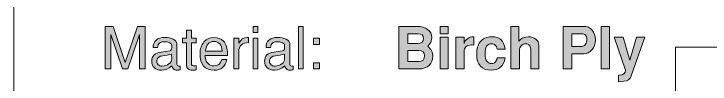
# Model space of a CAD drawing. Header units: inches. Extents: x 0.54 to 9.2, y -3.32 to -0.65.
# Drawn here: x 0.537 to 2.537, y -3.059 to -2.858 of the extents above; entities that cross this region are included whole.
import ezdxf

# ---------------------------------------------------------------- set-up
doc = ezdxf.new("R2010")
doc.units = ezdxf.units.IN
doc.header["$MEASUREMENT"] = 0
doc.layers.add('Layer 1', color=7, linetype='Continuous')

# ---------------------------------------------------------------- blocks, each defined once
blk = doc.blocks.new('block 14')
at = {"layer": 'Layer 1', "true_color": 0xed1f24}
h = blk.add_hatch(color=240, dxfattribs=at)
h.dxf.hatch_style = 2
h.paths.add_polyline_path([(0.9141, -3.0156), (0.8981, -3.0156), (0.8981, -2.9176), (0.8649, -3.0156), (0.8489, -3.0156), (0.8157, -2.9171), (0.8157, -3.0156), (0.7997, -3.0156), (0.7997, -2.8941), (0.8219, -2.8941), (0.8569, -2.9976), (0.8919, -2.8941), (0.9141, -2.8941)])
h = blk.add_hatch(color=240, dxfattribs=at)
h.dxf.hatch_style = 2
h.paths.add_polyline_path([(1.2384, -2.9114), (1.2244, -2.9114), (1.2244, -2.8941), (1.2384, -2.8941)])
h.paths.add_polyline_path([(1.2384, -3.0156), (1.2244, -3.0156), (1.2244, -2.9281), (1.2384, -2.9281)])
h = blk.add_hatch(color=240, dxfattribs=at)
h.dxf.hatch_style = 2
h.paths.add_polyline_path([(1.3684, -3.0156), (1.3544, -3.0156), (1.3544, -2.8941), (1.3684, -2.8941)])
h = blk.add_hatch(color=240, dxfattribs=at)
h.dxf.hatch_style = 2
edge = h.paths.add_edge_path()
edge.add_spline(control_points=[(1.0612, -3.0184), (1.0571, -3.0192), (1.0531, -3.0196), (1.0492, -3.0196), (1.0443, -3.0196), (1.0404, -3.0182), (1.0374, -3.0154), (1.0347, -3.013), (1.0334, -3.0101), (1.0334, -3.0069), (1.0334, -3.0069), (1.0334, -2.9409), (1.0334, -2.9409), (1.0334, -2.9409), (1.0212, -2.9409), (1.0212, -2.9409), (1.0212, -2.9409), (1.0212, -2.9281), (1.0212, -2.9281), (1.0212, -2.9281), (1.0334, -2.9281), (1.0334, -2.9281), (1.0334, -2.9281), (1.0334, -2.9044), (1.0334, -2.9044), (1.0334, -2.9044), (1.0474, -2.9044), (1.0474, -2.9044), (1.0474, -2.9044), (1.0474, -2.9281), (1.0474, -2.9281), (1.0474, -2.9281), (1.0612, -2.9281), (1.0612, -2.9281), (1.0612, -2.9281), (1.0612, -2.9409), (1.0612, -2.9409), (1.0612, -2.9409), (1.0474, -2.9409), (1.0474, -2.9409), (1.0474, -2.9409), (1.0474, -3.0026), (1.0474, -3.0026), (1.0474, -3.0054), (1.0494, -3.0067), (1.0536, -3.0067), (1.0552, -3.0067), (1.0578, -3.0065), (1.0612, -3.0059), (1.0612, -3.0059), (1.0612, -3.0184), (1.0612, -3.0184)], knot_values=[0, 0, 0, 0, 1, 1, 1, 2, 2, 2, 3, 3, 3, 4, 4, 4, 5, 5, 5, 6, 6, 6, 7, 7, 7, 8, 8, 8, 9, 9, 9, 10, 10, 10, 11, 11, 11, 12, 12, 12, 13, 13, 13, 14, 14, 14, 15, 15, 15, 16, 16, 16, 17, 17, 17, 17], degree=3, periodic=1)
h = blk.add_hatch(color=240, dxfattribs=at)
h.dxf.hatch_style = 2
edge = h.paths.add_edge_path()
edge.add_spline(control_points=[(1.0152, -3.0179), (1.0118, -3.0189), (1.0082, -3.0194), (1.0044, -3.0194), (1.0014, -3.0194), (0.9985, -3.018), (0.9958, -3.0153), (0.9931, -3.0126), (0.9916, -3.0097), (0.9912, -3.0067), (0.9811, -3.0152), (0.9713, -3.0194), (0.9619, -3.0194), (0.9531, -3.0194), (0.9461, -3.0171), (0.9409, -3.0126), (0.9357, -3.008), (0.9331, -3.0017), (0.9331, -2.9937), (0.9331, -2.9785), (0.9421, -2.9697), (0.9602, -2.9673), (0.9602, -2.9673), (0.9847, -2.964), (0.9847, -2.964), (0.9886, -2.9634), (0.9906, -2.9602), (0.9906, -2.9544), (0.9906, -2.9495), (0.9904, -2.9467), (0.9901, -2.9459), (0.9891, -2.9436), (0.9865, -2.9417), (0.9823, -2.9402), (0.9782, -2.9388), (0.9734, -2.9381), (0.9681, -2.9381), (0.9626, -2.9381), (0.9584, -2.9393), (0.9556, -2.9418), (0.9528, -2.9443), (0.9509, -2.9485), (0.95, -2.9542), (0.95, -2.9542), (0.9374, -2.9542), (0.9374, -2.9542), (0.9366, -2.9456), (0.9394, -2.9386), (0.9457, -2.9334), (0.9521, -2.9282), (0.9603, -2.9256), (0.9704, -2.9256), (0.9802, -2.9256), (0.9884, -2.9273), (0.9952, -2.9307), (1.002, -2.9342), (1.0054, -2.9383), (1.0054, -2.9432), (1.0054, -2.9432), (1.0054, -3.0024), (1.0054, -3.0024), (1.0054, -3.0036), (1.006, -3.0047), (1.0071, -3.0057), (1.0083, -3.0067), (1.0096, -3.0074), (1.0111, -3.0076), (1.0122, -3.0077), (1.0136, -3.0077), (1.0152, -3.0076), (1.0152, -3.0076), (1.0152, -3.0179), (1.0152, -3.0179)], knot_values=[0, 0, 0, 0, 1, 1, 1, 2, 2, 2, 3, 3, 3, 4, 4, 4, 5, 5, 5, 6, 6, 6, 7, 7, 7, 8, 8, 8, 9, 9, 9, 10, 10, 10, 11, 11, 11, 12, 12, 12, 13, 13, 13, 14, 14, 14, 15, 15, 15, 16, 16, 16, 17, 17, 17, 18, 18, 18, 19, 19, 19, 20, 20, 20, 21, 21, 21, 22, 22, 22, 23, 23, 23, 24, 24, 24, 24], degree=3, periodic=1)
edge = h.paths.add_edge_path()
edge.add_spline(control_points=[(0.9906, -2.9866), (0.9906, -2.9866), (0.9904, -2.9731), (0.9904, -2.9731), (0.9837, -2.975), (0.9736, -2.9769), (0.9602, -2.9789), (0.9567, -2.9796), (0.9537, -2.9813), (0.9512, -2.9841), (0.9487, -2.9869), (0.9474, -2.99), (0.9474, -2.9935), (0.9474, -2.9975), (0.9489, -3.0009), (0.9518, -3.0036), (0.9548, -3.0062), (0.9586, -3.0076), (0.9632, -3.0076), (0.9707, -3.0076), (0.9771, -3.0055), (0.9826, -3.0012), (0.988, -2.997), (0.9907, -2.9921), (0.9906, -2.9866)], knot_values=[0, 0, 0, 0, 1, 1, 1, 2, 2, 2, 3, 3, 3, 4, 4, 4, 5, 5, 5, 6, 6, 6, 7, 7, 7, 8, 8, 8, 8], degree=3, periodic=1)
h = blk.add_hatch(color=240, dxfattribs=at)
h.dxf.hatch_style = 2
edge = h.paths.add_edge_path()
edge.add_spline(control_points=[(1.1507, -2.9722), (1.1507, -2.9744), (1.1507, -2.9761), (1.1506, -2.9774), (1.1506, -2.9774), (1.0869, -2.9774), (1.0869, -2.9774), (1.0868, -2.9782), (1.0867, -2.9793), (1.0867, -2.9807), (1.0867, -2.9877), (1.0891, -2.9939), (1.094, -2.9992), (1.0988, -3.0046), (1.1045, -3.0072), (1.1112, -3.0072), (1.1227, -3.0072), (1.1305, -3.0011), (1.1346, -2.9889), (1.1346, -2.9889), (1.1489, -2.9889), (1.1489, -2.9889), (1.1442, -3.0091), (1.1322, -3.0192), (1.1127, -3.0192), (1.0855, -3.0192), (1.0719, -3.0035), (1.0719, -2.9719), (1.0719, -2.9583), (1.0756, -2.9472), (1.0831, -2.9386), (1.0905, -2.9299), (1.1001, -2.9256), (1.1117, -2.9256), (1.1232, -2.9256), (1.1323, -2.9291), (1.1391, -2.9362), (1.1467, -2.9443), (1.1506, -2.9563), (1.1507, -2.9722)], knot_values=[0, 0, 0, 0, 1, 1, 1, 2, 2, 2, 3, 3, 3, 4, 4, 4, 5, 5, 5, 6, 6, 6, 7, 7, 7, 8, 8, 8, 9, 9, 9, 10, 10, 10, 11, 11, 11, 12, 12, 12, 13, 13, 13, 13], degree=3, periodic=1)
edge = h.paths.add_edge_path()
edge.add_spline(control_points=[(1.1359, -2.9651), (1.1341, -2.9463), (1.1262, -2.9369), (1.1123, -2.9369), (1.0978, -2.9369), (1.0895, -2.9463), (1.0874, -2.9651), (1.0874, -2.9651), (1.1359, -2.9651), (1.1359, -2.9651)], knot_values=[0, 0, 0, 0, 1, 1, 1, 2, 2, 2, 3, 3, 3, 3], degree=3, periodic=1)
h = blk.add_hatch(color=240, dxfattribs=at)
h.dxf.hatch_style = 2
edge = h.paths.add_edge_path()
edge.add_spline(control_points=[(1.2112, -2.9404), (1.2027, -2.9404), (1.1959, -2.9425), (1.1911, -2.9467), (1.1858, -2.9514), (1.1832, -2.958), (1.1832, -2.9666), (1.1832, -2.9666), (1.1832, -3.0156), (1.1832, -3.0156), (1.1832, -3.0156), (1.1692, -3.0156), (1.1692, -3.0156), (1.1692, -3.0156), (1.1692, -2.9281), (1.1692, -2.9281), (1.1692, -2.9281), (1.1832, -2.9281), (1.1832, -2.9281), (1.1832, -2.9281), (1.1832, -2.9421), (1.1832, -2.9421), (1.1888, -2.9311), (1.1968, -2.9256), (1.2072, -2.9256), (1.2081, -2.9256), (1.2094, -2.9257), (1.2112, -2.9259), (1.2112, -2.9259), (1.2112, -2.9404), (1.2112, -2.9404)], knot_values=[0, 0, 0, 0, 1, 1, 1, 2, 2, 2, 3, 3, 3, 4, 4, 4, 5, 5, 5, 6, 6, 6, 7, 7, 7, 8, 8, 8, 9, 9, 9, 10, 10, 10, 10], degree=3, periodic=1)
h = blk.add_hatch(color=240, dxfattribs=at)
h.dxf.hatch_style = 2
edge = h.paths.add_edge_path()
edge.add_spline(control_points=[(1.3394, -3.0179), (1.3359, -3.0189), (1.3323, -3.0194), (1.3286, -3.0194), (1.3255, -3.0194), (1.3227, -3.018), (1.32, -3.0153), (1.3172, -3.0126), (1.3157, -3.0097), (1.3154, -3.0067), (1.3053, -3.0152), (1.2955, -3.0194), (1.2861, -3.0194), (1.2773, -3.0194), (1.2703, -3.0171), (1.265, -3.0126), (1.2598, -3.008), (1.2572, -3.0017), (1.2572, -2.9937), (1.2572, -2.9785), (1.2662, -2.9697), (1.2843, -2.9673), (1.2843, -2.9673), (1.3089, -2.964), (1.3089, -2.964), (1.3128, -2.9634), (1.3147, -2.9602), (1.3147, -2.9544), (1.3147, -2.9495), (1.3145, -2.9467), (1.3142, -2.9459), (1.3132, -2.9436), (1.3106, -2.9417), (1.3065, -2.9402), (1.3023, -2.9388), (1.2976, -2.9381), (1.2923, -2.9381), (1.2867, -2.9381), (1.2826, -2.9393), (1.2797, -2.9418), (1.2769, -2.9443), (1.2751, -2.9485), (1.2742, -2.9542), (1.2742, -2.9542), (1.2615, -2.9542), (1.2615, -2.9542), (1.2608, -2.9456), (1.2635, -2.9386), (1.2699, -2.9334), (1.2762, -2.9282), (1.2844, -2.9256), (1.2945, -2.9256), (1.3043, -2.9256), (1.3126, -2.9273), (1.3194, -2.9307), (1.3262, -2.9342), (1.3295, -2.9383), (1.3295, -2.9432), (1.3295, -2.9432), (1.3295, -3.0024), (1.3295, -3.0024), (1.3295, -3.0036), (1.3301, -3.0047), (1.3313, -3.0057), (1.3325, -3.0067), (1.3338, -3.0074), (1.3352, -3.0076), (1.3363, -3.0077), (1.3377, -3.0077), (1.3394, -3.0076), (1.3394, -3.0076), (1.3394, -3.0179), (1.3394, -3.0179)], knot_values=[0, 0, 0, 0, 1, 1, 1, 2, 2, 2, 3, 3, 3, 4, 4, 4, 5, 5, 5, 6, 6, 6, 7, 7, 7, 8, 8, 8, 9, 9, 9, 10, 10, 10, 11, 11, 11, 12, 12, 12, 13, 13, 13, 14, 14, 14, 15, 15, 15, 16, 16, 16, 17, 17, 17, 18, 18, 18, 19, 19, 19, 20, 20, 20, 21, 21, 21, 22, 22, 22, 23, 23, 23, 24, 24, 24, 24], degree=3, periodic=1)
edge = h.paths.add_edge_path()
edge.add_spline(control_points=[(1.3147, -2.9866), (1.3147, -2.9866), (1.3146, -2.9731), (1.3146, -2.9731), (1.3078, -2.975), (1.2978, -2.9769), (1.2844, -2.9789), (1.2809, -2.9796), (1.2779, -2.9813), (1.2753, -2.9841), (1.2728, -2.9869), (1.2716, -2.99), (1.2716, -2.9935), (1.2716, -2.9975), (1.273, -3.0009), (1.276, -3.0036), (1.279, -3.0062), (1.2828, -3.0076), (1.2874, -3.0076), (1.2948, -3.0076), (1.3013, -3.0055), (1.3067, -3.0012), (1.3122, -2.997), (1.3148, -2.9921), (1.3147, -2.9866)], knot_values=[0, 0, 0, 0, 1, 1, 1, 2, 2, 2, 3, 3, 3, 4, 4, 4, 5, 5, 5, 6, 6, 6, 7, 7, 7, 8, 8, 8, 8], degree=3, periodic=1)
h = blk.add_hatch(color=240, dxfattribs=at)
h.dxf.hatch_style = 2
h.paths.add_polyline_path([(1.4155, -2.9454), (1.3982, -2.9454), (1.3982, -2.9281), (1.4155, -2.9281)])
h.paths.add_polyline_path([(1.4155, -3.0156), (1.3982, -3.0156), (1.3982, -2.9982), (1.4155, -2.9982)])
at = {"layer": 'Layer 1', "lineweight": 0}
for points in [[(0.9141, -3.0156), (0.8981, -3.0156), (0.8981, -2.9176), (0.8649, -3.0156), (0.8489, -3.0156), (0.8157, -2.9171), (0.8157, -3.0156), (0.7997, -3.0156), (0.7997, -2.8941), (0.8219, -2.8941), (0.8569, -2.9976), (0.8919, -2.8941), (0.9141, -2.8941), (0.9141, -3.0156)], [(1.2384, -2.9114), (1.2244, -2.9114), (1.2244, -2.8941), (1.2384, -2.8941), (1.2384, -2.9114)], [(1.3684, -3.0156), (1.3544, -3.0156), (1.3544, -2.8941), (1.3684, -2.8941), (1.3684, -3.0156)], [(1.2384, -3.0156), (1.2244, -3.0156), (1.2244, -2.9281), (1.2384, -2.9281), (1.2384, -3.0156)], [(1.4155, -2.9454), (1.3982, -2.9454), (1.3982, -2.9281), (1.4155, -2.9281), (1.4155, -2.9454)], [(1.4155, -3.0156), (1.3982, -3.0156), (1.3982, -2.9982), (1.4155, -2.9982), (1.4155, -3.0156)]]:
    blk.add_lwpolyline(points, dxfattribs=at)
for points, knots in [([(1.0612, -3.0184), (1.0571, -3.0192), (1.0531, -3.0196), (1.0492, -3.0196), (1.0443, -3.0196), (1.0404, -3.0182), (1.0374, -3.0154), (1.0347, -3.013), (1.0334, -3.0101), (1.0334, -3.0069), (1.0334, -3.0069), (1.0334, -2.9409), (1.0334, -2.9409), (1.0334, -2.9409), (1.0212, -2.9409), (1.0212, -2.9409), (1.0212, -2.9409), (1.0212, -2.9281), (1.0212, -2.9281), (1.0212, -2.9281), (1.0334, -2.9281), (1.0334, -2.9281), (1.0334, -2.9281), (1.0334, -2.9044), (1.0334, -2.9044), (1.0334, -2.9044), (1.0474, -2.9044), (1.0474, -2.9044), (1.0474, -2.9044), (1.0474, -2.9281), (1.0474, -2.9281), (1.0474, -2.9281), (1.0612, -2.9281), (1.0612, -2.9281), (1.0612, -2.9281), (1.0612, -2.9409), (1.0612, -2.9409), (1.0612, -2.9409), (1.0474, -2.9409), (1.0474, -2.9409), (1.0474, -2.9409), (1.0474, -3.0026), (1.0474, -3.0026), (1.0474, -3.0054), (1.0494, -3.0067), (1.0536, -3.0067), (1.0552, -3.0067), (1.0578, -3.0065), (1.0612, -3.0059), (1.0612, -3.0059), (1.0612, -3.0184), (1.0612, -3.0184)], [0, 0, 0, 0, 1, 1, 1, 2, 2, 2, 3, 3, 3, 4, 4, 4, 5, 5, 5, 6, 6, 6, 7, 7, 7, 8, 8, 8, 9, 9, 9, 10, 10, 10, 11, 11, 11, 12, 12, 12, 13, 13, 13, 14, 14, 14, 15, 15, 15, 16, 16, 16, 17, 17, 17, 17]), ([(1.0152, -3.0179), (1.0118, -3.0189), (1.0082, -3.0194), (1.0044, -3.0194), (1.0014, -3.0194), (0.9985, -3.018), (0.9958, -3.0153), (0.9931, -3.0126), (0.9916, -3.0097), (0.9912, -3.0067), (0.9811, -3.0152), (0.9713, -3.0194), (0.9619, -3.0194), (0.9531, -3.0194), (0.9461, -3.0171), (0.9409, -3.0126), (0.9357, -3.008), (0.9331, -3.0017), (0.9331, -2.9937), (0.9331, -2.9785), (0.9421, -2.9697), (0.9602, -2.9673), (0.9602, -2.9673), (0.9847, -2.964), (0.9847, -2.964), (0.9886, -2.9634), (0.9906, -2.9602), (0.9906, -2.9544), (0.9906, -2.9495), (0.9904, -2.9467), (0.9901, -2.9459), (0.9891, -2.9436), (0.9865, -2.9417), (0.9823, -2.9402), (0.9782, -2.9388), (0.9734, -2.9381), (0.9681, -2.9381), (0.9626, -2.9381), (0.9584, -2.9393), (0.9556, -2.9418), (0.9528, -2.9443), (0.9509, -2.9485), (0.95, -2.9542), (0.95, -2.9542), (0.9374, -2.9542), (0.9374, -2.9542), (0.9366, -2.9456), (0.9394, -2.9386), (0.9457, -2.9334), (0.9521, -2.9282), (0.9603, -2.9256), (0.9704, -2.9256), (0.9802, -2.9256), (0.9884, -2.9273), (0.9952, -2.9307), (1.002, -2.9342), (1.0054, -2.9383), (1.0054, -2.9432), (1.0054, -2.9432), (1.0054, -3.0024), (1.0054, -3.0024), (1.0054, -3.0036), (1.006, -3.0047), (1.0071, -3.0057), (1.0083, -3.0067), (1.0096, -3.0074), (1.0111, -3.0076), (1.0122, -3.0077), (1.0136, -3.0077), (1.0152, -3.0076), (1.0152, -3.0076), (1.0152, -3.0179), (1.0152, -3.0179)], [0, 0, 0, 0, 1, 1, 1, 2, 2, 2, 3, 3, 3, 4, 4, 4, 5, 5, 5, 6, 6, 6, 7, 7, 7, 8, 8, 8, 9, 9, 9, 10, 10, 10, 11, 11, 11, 12, 12, 12, 13, 13, 13, 14, 14, 14, 15, 15, 15, 16, 16, 16, 17, 17, 17, 18, 18, 18, 19, 19, 19, 20, 20, 20, 21, 21, 21, 22, 22, 22, 23, 23, 23, 24, 24, 24, 24]), ([(1.1507, -2.9722), (1.1507, -2.9744), (1.1507, -2.9761), (1.1506, -2.9774), (1.1506, -2.9774), (1.0869, -2.9774), (1.0869, -2.9774), (1.0868, -2.9782), (1.0867, -2.9793), (1.0867, -2.9807), (1.0867, -2.9877), (1.0891, -2.9939), (1.094, -2.9992), (1.0988, -3.0046), (1.1045, -3.0072), (1.1112, -3.0072), (1.1227, -3.0072), (1.1305, -3.0011), (1.1346, -2.9889), (1.1346, -2.9889), (1.1489, -2.9889), (1.1489, -2.9889), (1.1442, -3.0091), (1.1322, -3.0192), (1.1127, -3.0192), (1.0855, -3.0192), (1.0719, -3.0035), (1.0719, -2.9719), (1.0719, -2.9583), (1.0756, -2.9472), (1.0831, -2.9386), (1.0905, -2.9299), (1.1001, -2.9256), (1.1117, -2.9256), (1.1232, -2.9256), (1.1323, -2.9291), (1.1391, -2.9362), (1.1467, -2.9443), (1.1506, -2.9563), (1.1507, -2.9722)], [0, 0, 0, 0, 1, 1, 1, 2, 2, 2, 3, 3, 3, 4, 4, 4, 5, 5, 5, 6, 6, 6, 7, 7, 7, 8, 8, 8, 9, 9, 9, 10, 10, 10, 11, 11, 11, 12, 12, 12, 13, 13, 13, 13]), ([(1.1359, -2.9651), (1.1341, -2.9463), (1.1262, -2.9369), (1.1123, -2.9369), (1.0978, -2.9369), (1.0895, -2.9463), (1.0874, -2.9651), (1.0874, -2.9651), (1.1359, -2.9651), (1.1359, -2.9651)], [0, 0, 0, 0, 1, 1, 1, 2, 2, 2, 3, 3, 3, 3]), ([(1.2112, -2.9404), (1.2027, -2.9404), (1.1959, -2.9425), (1.1911, -2.9467), (1.1858, -2.9514), (1.1832, -2.958), (1.1832, -2.9666), (1.1832, -2.9666), (1.1832, -3.0156), (1.1832, -3.0156), (1.1832, -3.0156), (1.1692, -3.0156), (1.1692, -3.0156), (1.1692, -3.0156), (1.1692, -2.9281), (1.1692, -2.9281), (1.1692, -2.9281), (1.1832, -2.9281), (1.1832, -2.9281), (1.1832, -2.9281), (1.1832, -2.9421), (1.1832, -2.9421), (1.1888, -2.9311), (1.1968, -2.9256), (1.2072, -2.9256), (1.2081, -2.9256), (1.2094, -2.9257), (1.2112, -2.9259), (1.2112, -2.9259), (1.2112, -2.9404), (1.2112, -2.9404)], [0, 0, 0, 0, 1, 1, 1, 2, 2, 2, 3, 3, 3, 4, 4, 4, 5, 5, 5, 6, 6, 6, 7, 7, 7, 8, 8, 8, 9, 9, 9, 10, 10, 10, 10]), ([(1.3394, -3.0179), (1.3359, -3.0189), (1.3323, -3.0194), (1.3286, -3.0194), (1.3255, -3.0194), (1.3227, -3.018), (1.32, -3.0153), (1.3172, -3.0126), (1.3157, -3.0097), (1.3154, -3.0067), (1.3053, -3.0152), (1.2955, -3.0194), (1.2861, -3.0194), (1.2773, -3.0194), (1.2703, -3.0171), (1.265, -3.0126), (1.2598, -3.008), (1.2572, -3.0017), (1.2572, -2.9937), (1.2572, -2.9785), (1.2662, -2.9697), (1.2843, -2.9673), (1.2843, -2.9673), (1.3089, -2.964), (1.3089, -2.964), (1.3128, -2.9634), (1.3147, -2.9602), (1.3147, -2.9544), (1.3147, -2.9495), (1.3145, -2.9467), (1.3142, -2.9459), (1.3132, -2.9436), (1.3106, -2.9417), (1.3065, -2.9402), (1.3023, -2.9388), (1.2976, -2.9381), (1.2923, -2.9381), (1.2867, -2.9381), (1.2826, -2.9393), (1.2797, -2.9418), (1.2769, -2.9443), (1.2751, -2.9485), (1.2742, -2.9542), (1.2742, -2.9542), (1.2615, -2.9542), (1.2615, -2.9542), (1.2608, -2.9456), (1.2635, -2.9386), (1.2699, -2.9334), (1.2762, -2.9282), (1.2844, -2.9256), (1.2945, -2.9256), (1.3043, -2.9256), (1.3126, -2.9273), (1.3194, -2.9307), (1.3262, -2.9342), (1.3295, -2.9383), (1.3295, -2.9432), (1.3295, -2.9432), (1.3295, -3.0024), (1.3295, -3.0024), (1.3295, -3.0036), (1.3301, -3.0047), (1.3313, -3.0057), (1.3325, -3.0067), (1.3338, -3.0074), (1.3352, -3.0076), (1.3363, -3.0077), (1.3377, -3.0077), (1.3394, -3.0076), (1.3394, -3.0076), (1.3394, -3.0179), (1.3394, -3.0179)], [0, 0, 0, 0, 1, 1, 1, 2, 2, 2, 3, 3, 3, 4, 4, 4, 5, 5, 5, 6, 6, 6, 7, 7, 7, 8, 8, 8, 9, 9, 9, 10, 10, 10, 11, 11, 11, 12, 12, 12, 13, 13, 13, 14, 14, 14, 15, 15, 15, 16, 16, 16, 17, 17, 17, 18, 18, 18, 19, 19, 19, 20, 20, 20, 21, 21, 21, 22, 22, 22, 23, 23, 23, 24, 24, 24, 24]), ([(0.9906, -2.9866), (0.9906, -2.9866), (0.9904, -2.9731), (0.9904, -2.9731), (0.9837, -2.975), (0.9736, -2.9769), (0.9602, -2.9789), (0.9567, -2.9796), (0.9537, -2.9813), (0.9512, -2.9841), (0.9487, -2.9869), (0.9474, -2.99), (0.9474, -2.9935), (0.9474, -2.9975), (0.9489, -3.0009), (0.9518, -3.0036), (0.9548, -3.0062), (0.9586, -3.0076), (0.9632, -3.0076), (0.9707, -3.0076), (0.9771, -3.0055), (0.9826, -3.0012), (0.988, -2.997), (0.9907, -2.9921), (0.9906, -2.9866)], [0, 0, 0, 0, 1, 1, 1, 2, 2, 2, 3, 3, 3, 4, 4, 4, 5, 5, 5, 6, 6, 6, 7, 7, 7, 8, 8, 8, 8]), ([(1.3147, -2.9866), (1.3147, -2.9866), (1.3146, -2.9731), (1.3146, -2.9731), (1.3078, -2.975), (1.2978, -2.9769), (1.2844, -2.9789), (1.2809, -2.9796), (1.2779, -2.9813), (1.2753, -2.9841), (1.2728, -2.9869), (1.2716, -2.99), (1.2716, -2.9935), (1.2716, -2.9975), (1.273, -3.0009), (1.276, -3.0036), (1.279, -3.0062), (1.2828, -3.0076), (1.2874, -3.0076), (1.2948, -3.0076), (1.3013, -3.0055), (1.3067, -3.0012), (1.3122, -2.997), (1.3148, -2.9921), (1.3147, -2.9866)], [0, 0, 0, 0, 1, 1, 1, 2, 2, 2, 3, 3, 3, 4, 4, 4, 5, 5, 5, 6, 6, 6, 7, 7, 7, 8, 8, 8, 8])]:
    blk.add_open_spline(points, degree=3, knots=knots, dxfattribs=at)
blk = doc.blocks.new('block 15')
at = {"layer": 'Layer 1', "true_color": 0xed1f24}
h = blk.add_hatch(color=240, dxfattribs=at)
h.dxf.hatch_style = 2
edge = h.paths.add_edge_path()
edge.add_spline(control_points=[(1.7407, -2.9804), (1.7407, -2.9901), (1.7374, -2.9981), (1.7308, -3.0046), (1.7234, -3.0119), (1.713, -3.0156), (1.6997, -3.0156), (1.6997, -3.0156), (1.6435, -3.0156), (1.6435, -3.0156), (1.6435, -3.0156), (1.6435, -2.8941), (1.6435, -2.8941), (1.6435, -2.8941), (1.6962, -2.8941), (1.6962, -2.8941), (1.7078, -2.8941), (1.7176, -2.8969), (1.7256, -2.9026), (1.7335, -2.9082), (1.7375, -2.916), (1.7375, -2.9257), (1.7375, -2.9351), (1.7337, -2.9434), (1.726, -2.9507), (1.7358, -2.9585), (1.7407, -2.9684), (1.7407, -2.9804)], knot_values=[0, 0, 0, 0, 1, 1, 1, 2, 2, 2, 3, 3, 3, 4, 4, 4, 5, 5, 5, 6, 6, 6, 7, 7, 7, 8, 8, 8, 9, 9, 9, 9], degree=3, periodic=1)
edge = h.paths.add_edge_path()
edge.add_spline(control_points=[(1.7137, -2.9284), (1.7137, -2.9195), (1.7085, -2.9151), (1.6982, -2.9151), (1.6982, -2.9151), (1.6685, -2.9151), (1.6685, -2.9151), (1.6685, -2.9151), (1.6685, -2.9426), (1.6685, -2.9426), (1.6685, -2.9426), (1.6975, -2.9426), (1.6975, -2.9426), (1.7083, -2.9426), (1.7137, -2.9379), (1.7137, -2.9284)], knot_values=[0, 0, 0, 0, 1, 1, 1, 2, 2, 2, 3, 3, 3, 4, 4, 4, 5, 5, 5, 5], degree=3, periodic=1)
edge = h.paths.add_edge_path()
edge.add_spline(control_points=[(1.7168, -2.9776), (1.7168, -2.968), (1.7114, -2.9632), (1.7005, -2.9632), (1.7005, -2.9632), (1.6685, -2.9632), (1.6685, -2.9632), (1.6685, -2.9632), (1.6685, -2.9947), (1.6685, -2.9947), (1.6685, -2.9947), (1.7005, -2.9947), (1.7005, -2.9947), (1.7114, -2.9947), (1.7168, -2.989), (1.7168, -2.9776)], knot_values=[0, 0, 0, 0, 1, 1, 1, 2, 2, 2, 3, 3, 3, 4, 4, 4, 5, 5, 5, 5], degree=3, periodic=1)
h = blk.add_hatch(color=240, dxfattribs=at)
h.dxf.hatch_style = 2
h.paths.add_polyline_path([(1.7848, -2.9149), (1.7615, -2.9149), (1.7615, -2.8941), (1.7848, -2.8941)])
h.paths.add_polyline_path([(1.7848, -3.0156), (1.7615, -3.0156), (1.7615, -2.9252), (1.7848, -2.9252)])
h = blk.add_hatch(color=240, dxfattribs=at)
h.dxf.hatch_style = 2
edge = h.paths.add_edge_path()
edge.add_spline(control_points=[(2.0452, -3.0156), (2.0452, -3.0156), (2.0218, -3.0156), (2.0218, -3.0156), (2.0218, -3.0156), (2.0218, -2.9579), (2.0218, -2.9579), (2.0218, -2.9536), (2.0205, -2.9502), (2.0178, -2.9477), (2.0152, -2.9452), (2.0118, -2.9439), (2.0076, -2.9439), (2.0024, -2.9439), (1.9981, -2.9457), (1.9947, -2.9493), (1.9912, -2.953), (1.9895, -2.9575), (1.9895, -2.963), (1.9895, -2.963), (1.9895, -3.0156), (1.9895, -3.0156), (1.9895, -3.0156), (1.9645, -3.0156), (1.9645, -3.0156), (1.9645, -3.0156), (1.9645, -2.8941), (1.9645, -2.8941), (1.9645, -2.8941), (1.9878, -2.8941), (1.9878, -2.8941), (1.9878, -2.8941), (1.9878, -2.9366), (1.9878, -2.9366), (1.9942, -2.928), (2.0035, -2.9237), (2.0158, -2.9237), (2.0239, -2.9237), (2.0308, -2.9259), (2.0363, -2.9302), (2.0422, -2.9349), (2.0452, -2.941), (2.0452, -2.9486), (2.0452, -2.9486), (2.0452, -3.0156), (2.0452, -3.0156)], knot_values=[0, 0, 0, 0, 1, 1, 1, 2, 2, 2, 3, 3, 3, 4, 4, 4, 5, 5, 5, 6, 6, 6, 7, 7, 7, 8, 8, 8, 9, 9, 9, 10, 10, 10, 11, 11, 11, 12, 12, 12, 13, 13, 13, 14, 14, 14, 15, 15, 15, 15], degree=3, periodic=1)
h = blk.add_hatch(color=240, dxfattribs=at)
h.dxf.hatch_style = 2
edge = h.paths.add_edge_path()
edge.add_spline(control_points=[(2.2077, -2.9329), (2.2077, -2.9441), (2.2043, -2.9535), (2.1977, -2.961), (2.191, -2.9685), (2.1833, -2.9722), (2.1747, -2.9722), (2.1747, -2.9722), (2.1398, -2.9722), (2.1398, -2.9722), (2.1398, -2.9722), (2.1398, -3.0156), (2.1398, -3.0156), (2.1398, -3.0156), (2.1148, -3.0156), (2.1148, -3.0156), (2.1148, -3.0156), (2.1148, -2.8941), (2.1148, -2.8941), (2.1148, -2.8941), (2.172, -2.8941), (2.172, -2.8941), (2.1838, -2.8941), (2.1927, -2.8975), (2.1987, -2.9044), (2.2047, -2.9113), (2.2077, -2.9208), (2.2077, -2.9329)], knot_values=[0, 0, 0, 0, 1, 1, 1, 2, 2, 2, 3, 3, 3, 4, 4, 4, 5, 5, 5, 6, 6, 6, 7, 7, 7, 8, 8, 8, 9, 9, 9, 9], degree=3, periodic=1)
edge = h.paths.add_edge_path()
edge.add_spline(control_points=[(2.1835, -2.9314), (2.1835, -2.9264), (2.1821, -2.9224), (2.1795, -2.9194), (2.1768, -2.9164), (2.1731, -2.9149), (2.1683, -2.9149), (2.1683, -2.9149), (2.1398, -2.9149), (2.1398, -2.9149), (2.1398, -2.9149), (2.1398, -2.9514), (2.1398, -2.9514), (2.1398, -2.9514), (2.169, -2.9514), (2.169, -2.9514), (2.173, -2.9514), (2.1764, -2.9492), (2.1793, -2.9449), (2.1821, -2.9409), (2.1835, -2.9364), (2.1835, -2.9314)], knot_values=[0, 0, 0, 0, 1, 1, 1, 2, 2, 2, 3, 3, 3, 4, 4, 4, 5, 5, 5, 6, 6, 6, 7, 7, 7, 7], degree=3, periodic=1)
h = blk.add_hatch(color=240, dxfattribs=at)
h.dxf.hatch_style = 2
h.paths.add_polyline_path([(2.248, -3.0156), (2.2247, -3.0156), (2.2247, -2.8941), (2.248, -2.8941)])
h = blk.add_hatch(color=240, dxfattribs=at)
h.dxf.hatch_style = 2
edge = h.paths.add_edge_path()
edge.add_spline(control_points=[(1.8582, -2.9474), (1.855, -2.9471), (1.8528, -2.9469), (1.8513, -2.9469), (1.8448, -2.9469), (1.8396, -2.9487), (1.8359, -2.9522), (1.8322, -2.9557), (1.8303, -2.9601), (1.8303, -2.9654), (1.8303, -2.9654), (1.8303, -3.0156), (1.8303, -3.0156), (1.8303, -3.0156), (1.807, -3.0156), (1.807, -3.0156), (1.807, -3.0156), (1.807, -2.9252), (1.807, -2.9252), (1.807, -2.9252), (1.8303, -2.9252), (1.8303, -2.9252), (1.8303, -2.9252), (1.8303, -2.9427), (1.8303, -2.9427), (1.832, -2.9374), (1.8353, -2.9329), (1.8403, -2.9292), (1.8453, -2.9256), (1.8503, -2.9237), (1.8553, -2.9237), (1.8559, -2.9237), (1.8568, -2.9238), (1.8582, -2.9241), (1.8582, -2.9241), (1.8582, -2.9474), (1.8582, -2.9474)], knot_values=[0, 0, 0, 0, 1, 1, 1, 2, 2, 2, 3, 3, 3, 4, 4, 4, 5, 5, 5, 6, 6, 6, 7, 7, 7, 8, 8, 8, 9, 9, 9, 10, 10, 10, 11, 11, 11, 12, 12, 12, 12], degree=3, periodic=1)
h = blk.add_hatch(color=240, dxfattribs=at)
h.dxf.hatch_style = 2
edge = h.paths.add_edge_path()
edge.add_spline(control_points=[(1.9488, -2.9841), (1.9439, -3.0075), (1.9303, -3.0192), (1.908, -3.0192), (1.8948, -3.0192), (1.8846, -3.0153), (1.8775, -3.0075), (1.8704, -2.9997), (1.8668, -2.9881), (1.8668, -2.9729), (1.8668, -2.9585), (1.87, -2.947), (1.8765, -2.9384), (1.8838, -2.9286), (1.8949, -2.9237), (1.9097, -2.9237), (1.9221, -2.9237), (1.9313, -2.9267), (1.9373, -2.9326), (1.9427, -2.9378), (1.9465, -2.9466), (1.9488, -2.9589), (1.9488, -2.9589), (1.9258, -2.9589), (1.9258, -2.9589), (1.9244, -2.9534), (1.9224, -2.9495), (1.9198, -2.9473), (1.9172, -2.945), (1.9134, -2.9439), (1.9084, -2.9439), (1.8966, -2.9439), (1.8907, -2.9533), (1.8907, -2.9722), (1.8907, -2.991), (1.8972, -3.0004), (1.9104, -3.0004), (1.9144, -3.0004), (1.9175, -2.9992), (1.9198, -2.9967), (1.9221, -2.9943), (1.9241, -2.9901), (1.9259, -2.9841), (1.9259, -2.9841), (1.9488, -2.9841), (1.9488, -2.9841)], knot_values=[0, 0, 0, 0, 1, 1, 1, 2, 2, 2, 3, 3, 3, 4, 4, 4, 5, 5, 5, 6, 6, 6, 7, 7, 7, 8, 8, 8, 9, 9, 9, 10, 10, 10, 11, 11, 11, 12, 12, 12, 13, 13, 13, 14, 14, 14, 15, 15, 15, 15], degree=3, periodic=1)
h = blk.add_hatch(color=240, dxfattribs=at)
h.dxf.hatch_style = 2
edge = h.paths.add_edge_path()
edge.add_spline(control_points=[(2.3495, -2.9252), (2.3495, -2.9252), (2.3108, -3.0356), (2.3108, -3.0356), (2.3075, -3.045), (2.3003, -3.0502), (2.2892, -3.0511), (2.2892, -3.0511), (2.2738, -3.0522), (2.2738, -3.0522), (2.2738, -3.0522), (2.2738, -3.0331), (2.2738, -3.0331), (2.2738, -3.0331), (2.2773, -3.0331), (2.2773, -3.0331), (2.2885, -3.0331), (2.2941, -3.0284), (2.2941, -3.0191), (2.2941, -3.0191), (2.2613, -2.9252), (2.2613, -2.9252), (2.2613, -2.9252), (2.2872, -2.9252), (2.2872, -2.9252), (2.2872, -2.9252), (2.3066, -2.9907), (2.3066, -2.9907), (2.3066, -2.9907), (2.3255, -2.9252), (2.3255, -2.9252), (2.3255, -2.9252), (2.3495, -2.9252), (2.3495, -2.9252)], knot_values=[0, 0, 0, 0, 1, 1, 1, 2, 2, 2, 3, 3, 3, 4, 4, 4, 5, 5, 5, 6, 6, 6, 7, 7, 7, 8, 8, 8, 9, 9, 9, 10, 10, 10, 11, 11, 11, 11], degree=3, periodic=1)
at = {"layer": 'Layer 1', "lineweight": 0}
for points in [[(1.7848, -2.9149), (1.7615, -2.9149), (1.7615, -2.8941), (1.7848, -2.8941), (1.7848, -2.9149)], [(2.248, -3.0156), (2.2247, -3.0156), (2.2247, -2.8941), (2.248, -2.8941), (2.248, -3.0156)], [(1.7848, -3.0156), (1.7615, -3.0156), (1.7615, -2.9252), (1.7848, -2.9252), (1.7848, -3.0156)]]:
    blk.add_lwpolyline(points, dxfattribs=at)
for points, knots in [([(1.7407, -2.9804), (1.7407, -2.9901), (1.7374, -2.9981), (1.7308, -3.0046), (1.7234, -3.0119), (1.713, -3.0156), (1.6997, -3.0156), (1.6997, -3.0156), (1.6435, -3.0156), (1.6435, -3.0156), (1.6435, -3.0156), (1.6435, -2.8941), (1.6435, -2.8941), (1.6435, -2.8941), (1.6962, -2.8941), (1.6962, -2.8941), (1.7078, -2.8941), (1.7176, -2.8969), (1.7256, -2.9026), (1.7335, -2.9082), (1.7375, -2.916), (1.7375, -2.9257), (1.7375, -2.9351), (1.7337, -2.9434), (1.726, -2.9507), (1.7358, -2.9585), (1.7407, -2.9684), (1.7407, -2.9804)], [0, 0, 0, 0, 1, 1, 1, 2, 2, 2, 3, 3, 3, 4, 4, 4, 5, 5, 5, 6, 6, 6, 7, 7, 7, 8, 8, 8, 9, 9, 9, 9]), ([(2.0452, -3.0156), (2.0452, -3.0156), (2.0218, -3.0156), (2.0218, -3.0156), (2.0218, -3.0156), (2.0218, -2.9579), (2.0218, -2.9579), (2.0218, -2.9536), (2.0205, -2.9502), (2.0178, -2.9477), (2.0152, -2.9452), (2.0118, -2.9439), (2.0076, -2.9439), (2.0024, -2.9439), (1.9981, -2.9457), (1.9947, -2.9493), (1.9912, -2.953), (1.9895, -2.9575), (1.9895, -2.963), (1.9895, -2.963), (1.9895, -3.0156), (1.9895, -3.0156), (1.9895, -3.0156), (1.9645, -3.0156), (1.9645, -3.0156), (1.9645, -3.0156), (1.9645, -2.8941), (1.9645, -2.8941), (1.9645, -2.8941), (1.9878, -2.8941), (1.9878, -2.8941), (1.9878, -2.8941), (1.9878, -2.9366), (1.9878, -2.9366), (1.9942, -2.928), (2.0035, -2.9237), (2.0158, -2.9237), (2.0239, -2.9237), (2.0308, -2.9259), (2.0363, -2.9302), (2.0422, -2.9349), (2.0452, -2.941), (2.0452, -2.9486), (2.0452, -2.9486), (2.0452, -3.0156), (2.0452, -3.0156)], [0, 0, 0, 0, 1, 1, 1, 2, 2, 2, 3, 3, 3, 4, 4, 4, 5, 5, 5, 6, 6, 6, 7, 7, 7, 8, 8, 8, 9, 9, 9, 10, 10, 10, 11, 11, 11, 12, 12, 12, 13, 13, 13, 14, 14, 14, 15, 15, 15, 15]), ([(2.2077, -2.9329), (2.2077, -2.9441), (2.2043, -2.9535), (2.1977, -2.961), (2.191, -2.9685), (2.1833, -2.9722), (2.1747, -2.9722), (2.1747, -2.9722), (2.1398, -2.9722), (2.1398, -2.9722), (2.1398, -2.9722), (2.1398, -3.0156), (2.1398, -3.0156), (2.1398, -3.0156), (2.1148, -3.0156), (2.1148, -3.0156), (2.1148, -3.0156), (2.1148, -2.8941), (2.1148, -2.8941), (2.1148, -2.8941), (2.172, -2.8941), (2.172, -2.8941), (2.1838, -2.8941), (2.1927, -2.8975), (2.1987, -2.9044), (2.2047, -2.9113), (2.2077, -2.9208), (2.2077, -2.9329)], [0, 0, 0, 0, 1, 1, 1, 2, 2, 2, 3, 3, 3, 4, 4, 4, 5, 5, 5, 6, 6, 6, 7, 7, 7, 8, 8, 8, 9, 9, 9, 9]), ([(1.7137, -2.9284), (1.7137, -2.9195), (1.7085, -2.9151), (1.6982, -2.9151), (1.6982, -2.9151), (1.6685, -2.9151), (1.6685, -2.9151), (1.6685, -2.9151), (1.6685, -2.9426), (1.6685, -2.9426), (1.6685, -2.9426), (1.6975, -2.9426), (1.6975, -2.9426), (1.7083, -2.9426), (1.7137, -2.9379), (1.7137, -2.9284)], [0, 0, 0, 0, 1, 1, 1, 2, 2, 2, 3, 3, 3, 4, 4, 4, 5, 5, 5, 5]), ([(2.1835, -2.9314), (2.1835, -2.9264), (2.1821, -2.9224), (2.1795, -2.9194), (2.1768, -2.9164), (2.1731, -2.9149), (2.1683, -2.9149), (2.1683, -2.9149), (2.1398, -2.9149), (2.1398, -2.9149), (2.1398, -2.9149), (2.1398, -2.9514), (2.1398, -2.9514), (2.1398, -2.9514), (2.169, -2.9514), (2.169, -2.9514), (2.173, -2.9514), (2.1764, -2.9492), (2.1793, -2.9449), (2.1821, -2.9409), (2.1835, -2.9364), (2.1835, -2.9314)], [0, 0, 0, 0, 1, 1, 1, 2, 2, 2, 3, 3, 3, 4, 4, 4, 5, 5, 5, 6, 6, 6, 7, 7, 7, 7]), ([(1.8582, -2.9474), (1.855, -2.9471), (1.8528, -2.9469), (1.8513, -2.9469), (1.8448, -2.9469), (1.8396, -2.9487), (1.8359, -2.9522), (1.8322, -2.9557), (1.8303, -2.9601), (1.8303, -2.9654), (1.8303, -2.9654), (1.8303, -3.0156), (1.8303, -3.0156), (1.8303, -3.0156), (1.807, -3.0156), (1.807, -3.0156), (1.807, -3.0156), (1.807, -2.9252), (1.807, -2.9252), (1.807, -2.9252), (1.8303, -2.9252), (1.8303, -2.9252), (1.8303, -2.9252), (1.8303, -2.9427), (1.8303, -2.9427), (1.832, -2.9374), (1.8353, -2.9329), (1.8403, -2.9292), (1.8453, -2.9256), (1.8503, -2.9237), (1.8553, -2.9237), (1.8559, -2.9237), (1.8568, -2.9238), (1.8582, -2.9241), (1.8582, -2.9241), (1.8582, -2.9474), (1.8582, -2.9474)], [0, 0, 0, 0, 1, 1, 1, 2, 2, 2, 3, 3, 3, 4, 4, 4, 5, 5, 5, 6, 6, 6, 7, 7, 7, 8, 8, 8, 9, 9, 9, 10, 10, 10, 11, 11, 11, 12, 12, 12, 12]), ([(1.9488, -2.9841), (1.9439, -3.0075), (1.9303, -3.0192), (1.908, -3.0192), (1.8948, -3.0192), (1.8846, -3.0153), (1.8775, -3.0075), (1.8704, -2.9997), (1.8668, -2.9881), (1.8668, -2.9729), (1.8668, -2.9585), (1.87, -2.947), (1.8765, -2.9384), (1.8838, -2.9286), (1.8949, -2.9237), (1.9097, -2.9237), (1.9221, -2.9237), (1.9313, -2.9267), (1.9373, -2.9326), (1.9427, -2.9378), (1.9465, -2.9466), (1.9488, -2.9589), (1.9488, -2.9589), (1.9258, -2.9589), (1.9258, -2.9589), (1.9244, -2.9534), (1.9224, -2.9495), (1.9198, -2.9473), (1.9172, -2.945), (1.9134, -2.9439), (1.9084, -2.9439), (1.8966, -2.9439), (1.8907, -2.9533), (1.8907, -2.9722), (1.8907, -2.991), (1.8972, -3.0004), (1.9104, -3.0004), (1.9144, -3.0004), (1.9175, -2.9992), (1.9198, -2.9967), (1.9221, -2.9943), (1.9241, -2.9901), (1.9259, -2.9841), (1.9259, -2.9841), (1.9488, -2.9841), (1.9488, -2.9841)], [0, 0, 0, 0, 1, 1, 1, 2, 2, 2, 3, 3, 3, 4, 4, 4, 5, 5, 5, 6, 6, 6, 7, 7, 7, 8, 8, 8, 9, 9, 9, 10, 10, 10, 11, 11, 11, 12, 12, 12, 13, 13, 13, 14, 14, 14, 15, 15, 15, 15]), ([(2.3495, -2.9252), (2.3495, -2.9252), (2.3108, -3.0356), (2.3108, -3.0356), (2.3075, -3.045), (2.3003, -3.0502), (2.2892, -3.0511), (2.2892, -3.0511), (2.2738, -3.0522), (2.2738, -3.0522), (2.2738, -3.0522), (2.2738, -3.0331), (2.2738, -3.0331), (2.2738, -3.0331), (2.2773, -3.0331), (2.2773, -3.0331), (2.2885, -3.0331), (2.2941, -3.0284), (2.2941, -3.0191), (2.2941, -3.0191), (2.2613, -2.9252), (2.2613, -2.9252), (2.2613, -2.9252), (2.2872, -2.9252), (2.2872, -2.9252), (2.2872, -2.9252), (2.3066, -2.9907), (2.3066, -2.9907), (2.3066, -2.9907), (2.3255, -2.9252), (2.3255, -2.9252), (2.3255, -2.9252), (2.3495, -2.9252), (2.3495, -2.9252)], [0, 0, 0, 0, 1, 1, 1, 2, 2, 2, 3, 3, 3, 4, 4, 4, 5, 5, 5, 6, 6, 6, 7, 7, 7, 8, 8, 8, 9, 9, 9, 10, 10, 10, 11, 11, 11, 11]), ([(1.7168, -2.9776), (1.7168, -2.968), (1.7114, -2.9632), (1.7005, -2.9632), (1.7005, -2.9632), (1.6685, -2.9632), (1.6685, -2.9632), (1.6685, -2.9632), (1.6685, -2.9947), (1.6685, -2.9947), (1.6685, -2.9947), (1.7005, -2.9947), (1.7005, -2.9947), (1.7114, -2.9947), (1.7168, -2.989), (1.7168, -2.9776)], [0, 0, 0, 0, 1, 1, 1, 2, 2, 2, 3, 3, 3, 4, 4, 4, 5, 5, 5, 5])]:
    blk.add_open_spline(points, degree=3, knots=knots, dxfattribs=at)
blk = doc.blocks.new('block 13')
at = {"layer": 'Layer 1'}
for name in ['block 14', 'block 15']:
    blk.add_blockref(name, (0, 0), dxfattribs=at)

msp = doc.modelspace()

# ---------------------------------------------------------------- linework, layer by layer
at = {"layer": 'Layer 1', "color": 7, "lineweight": 5, "true_color": 0xffffff}
msp.add_lwpolyline([(4.5372, -3.3146), (4.5372, -2.0017), (2.6348, -2.0017), (2.6348, -2.363), (2.438, -2.363), (2.438, -2.0017), (0.5372, -2.0017), (0.5372, -3.3146), (2.438, -3.3146), (2.438, -2.9534), (2.6348, -2.9534), (2.6348, -3.3146), (4.5372, -3.3146)], dxfattribs=at)

# ---------------------------------------------------------------- block references
at = {"layer": 'Layer 1'}
msp.add_blockref('block 13', (0, 0), dxfattribs=at)

doc.saveas('drawing.dxf')
